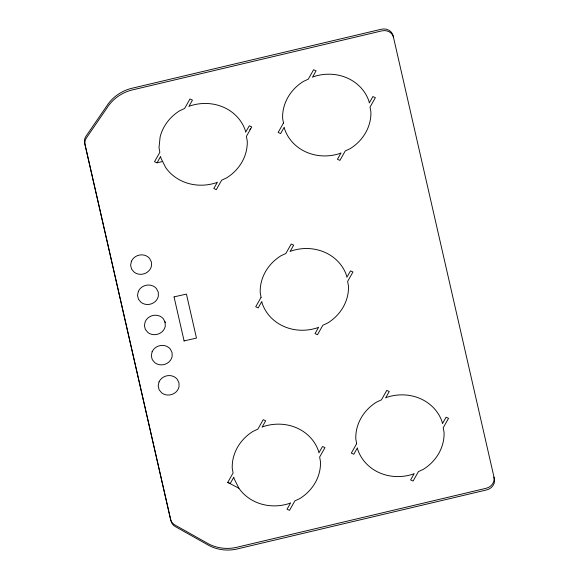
<?xml version="1.0" encoding="UTF-8"?>
<svg xmlns="http://www.w3.org/2000/svg" width="579" height="579" viewBox="0 0 579 579"><rect width="100%" height="100%" fill="white"/><g stroke="black" fill="none" stroke-linecap="round" stroke-linejoin="round"><path stroke-width="0.87" d="M249.947 129.682L250.656 128.422M227.75 482.408L233.084 472.978L232.237 468.31A44.417 40.581 -15.6 0 1 253.009 431.384L257.865 429.133L263.206 419.681L265.681 420.803L262.077 427.179L263.503 426.52A44.417 40.581 -15.6 0 1 318.602 451.287L318.891 452.894L322.503 446.496L324.978 447.618L319.644 457.048L320.491 461.716A44.417 40.581 -15.6 0 1 299.719 498.642L294.863 500.893L289.522 510.345L287.046 509.223L290.651 502.847L289.232 503.506A44.417 40.581 -15.6 0 1 238.895 488.235L227.75 482.408L230.225 483.53L233.836 477.132L234.126 478.739L238.895 488.235M156.989 162.844L160.607 156.446L160.897 158.053L165.666 167.548A44.417 40.581 -15.6 0 0 215.996 182.819L217.422 182.161L213.81 188.537L216.285 189.659L221.634 180.207L226.49 177.956A44.417 40.581 -15.6 0 0 247.255 141.03L246.408 136.369L251.749 126.931L249.274 125.809L245.655 132.207L245.366 130.601A44.417 40.581 -15.6 0 0 190.267 105.834L188.841 106.493L192.452 100.116L189.977 98.995L184.629 108.447L179.772 110.698A44.417 40.581 -15.6 0 0 160.122 136.97L159.008 147.623L159.855 152.291L154.513 161.722L156.989 162.844L162.619 161.483M165.138 322.329L165.247 326.368A10.588 9.677 -15.6 0 1 148.007 332.592L145.372 329.465L144.395 325.564L145.235 321.562A10.588 9.677 -15.6 0 1 163.329 318.732L165.174 322.322M174.033 296.882L186.431 294.096L196.484 338.107L184.086 340.901M164.856 321.707L165.174 322.416M174.069 297.02L184.122 341.038M493.901 477.074A9.973 9.112 -15.6 0 1 486.23 488.256L235.653 547.56A39.423 36.014 -15.6 0 1 208.86 544.043L174.909 524.987A10.227 9.336 -15.6 0 1 170.523 519.233L84.65 143.208A10.227 9.336 -15.6 0 1 86.09 136.072L108.309 103.721A39.423 36.014 -15.6 0 1 130.825 88.529L381.402 29.225A9.973 9.112 -15.6 0 1 393.134 35.811L494.365 478.724A9.973 9.112 -15.6 0 1 486.693 489.906L236.116 549.21A39.423 36.014 -15.6 0 1 209.323 545.693L175.365 526.637A10.227 9.336 -15.6 0 1 170.986 520.883L85.113 144.859A10.227 9.336 -15.6 0 1 86.553 137.73L108.765 105.371A39.423 36.014 -15.6 0 1 131.288 90.186L381.865 30.875A9.973 9.112 -15.6 0 1 393.597 37.469M131.447 261.194L130.608 265.204L131.592 269.105L134.219 272.224A10.588 9.677 -15.6 0 0 151.459 266L151.387 261.954L149.541 258.372A10.588 9.677 -15.6 0 0 131.447 261.194M138.338 291.375L137.498 295.384L138.482 299.285L141.117 302.404A10.588 9.677 -15.6 0 0 158.357 296.18L158.284 292.142L156.439 288.552A10.588 9.677 -15.6 0 0 138.338 291.375M152.125 351.743L151.285 355.752L152.27 359.653L154.897 362.772A10.588 9.677 -15.6 0 0 172.137 356.548L172.064 352.502L170.219 348.92A10.588 9.677 -15.6 0 0 152.125 351.743M159.015 381.923L158.176 385.932L159.16 389.833L161.794 392.953A10.588 9.677 -15.6 0 0 179.034 386.729L178.962 382.69L177.116 379.1A10.588 9.677 -15.6 0 0 159.015 381.923M283.478 123.03L278.144 132.461L280.62 133.583L284.231 127.192L284.521 128.791A44.417 40.581 -15.6 0 0 339.62 153.558L341.045 152.899L337.441 159.276L339.916 160.397L345.258 150.945L350.114 148.694A44.417 40.581 -15.6 0 0 370.886 111.769L370.039 107.108L375.373 97.67L372.898 96.555L369.286 102.946L368.997 101.339A44.417 40.581 -15.6 0 0 313.89 76.573L312.472 77.231L316.076 70.855L313.601 69.741L308.26 79.185L303.403 81.436A44.417 40.581 -15.6 0 0 282.632 118.362L283.478 123.03M261.071 297.345L255.737 306.776L258.205 307.898L261.824 301.507L262.113 303.106A44.417 40.581 -15.6 0 0 317.212 327.873L318.638 327.215L315.034 333.591L317.502 334.713L322.85 325.26L327.707 323.01A44.417 40.581 -15.6 0 0 348.471 286.084L347.632 281.423L352.966 271.985L350.49 270.871L346.872 277.261L346.582 275.655A44.417 40.581 -15.6 0 0 291.483 250.888L290.057 251.554L293.669 245.17L291.194 244.056L285.852 253.501L280.989 255.752A44.417 40.581 -15.6 0 0 260.224 292.677L261.071 297.345M356.65 443.688L351.315 453.118L353.791 454.24L357.402 447.849L357.692 449.449A44.417 40.581 -15.6 0 0 412.791 474.215L414.217 473.557L410.612 479.933L413.088 481.055L418.429 471.603L423.285 469.352A44.417 40.581 -15.6 0 0 444.057 432.426L443.21 427.765L448.544 418.327L446.069 417.213L442.457 423.604L442.161 421.997A44.417 40.581 -15.6 0 0 387.061 397.23L385.636 397.889L389.247 391.513L386.772 390.398L381.431 399.843L376.574 402.094A44.417 40.581 -15.6 0 0 355.803 439.02L356.65 443.688"/></g></svg>
